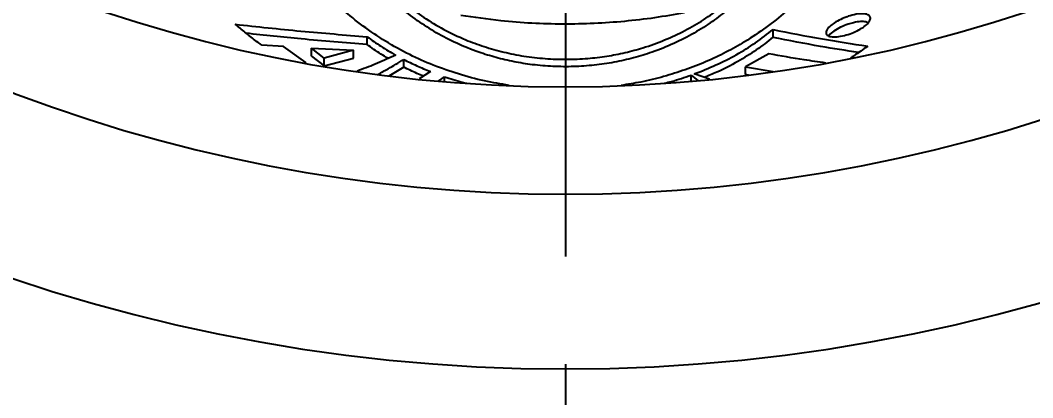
# Model space of a CAD drawing. Header units: millimetres. Extents: x 8 to 862, y 8 to 585.
# Drawn here: x 726.32 to 750.18, y 526.86 to 535.76 of the extents above; entities that cross this region are included whole.
import ezdxf

# ---------------------------------------------------------------- set-up
doc = ezdxf.new("R2010")
doc.units = ezdxf.units.MM
doc.linetypes.add('CENTERX2', pattern=[20.32, 12.7, -2.54, 2.54, -2.54])
doc.layers.add('CENTERLINE', color=4, linetype='CENTERX2')
doc.layers.add('DIMENSIONS', color=2, linetype='Continuous')
doc.layers.add('OUTLINE', color=7, linetype='Continuous', lineweight=25)
doc.styles.add('SLDTEXTSTYLE0', font='TXT', dxfattribs={"width": 0.75})
doc.dimstyles.new('SLDDIMSTYLE23', dxfattribs={"dimtxt": 3.5, "dimasz": 2, "dimexe": 0, "dimexo": 0.0625, "dimgap": 0.875, "dimtad": 1, "dimrnd": 1e-09, "dimzin": 12, "dimdsep": 46, "dimtxsty": 'SLDTEXTSTYLE0', "dimsah": 1, "dimcen": 0, "dimadec": 0, "dimazin": 3, "dimtfac": 1, "dimtofl": 0, "dimtmove": 0, "dimatfit": 3, "dimfxl": 0, "dimfrac": 2, "dimtolj": 1, "dimtzin": 12, "dimarcsym": 0})
doc.dimstyles.new('SLDDIMSTYLE9', dxfattribs={"dimtxt": 3.5, "dimasz": 2, "dimexe": 0, "dimexo": 0.0625, "dimgap": 0.875, "dimtad": 1, "dimrnd": 1e-09, "dimzin": 12, "dimdsep": 46, "dimtxsty": 'SLDTEXTSTYLE0', "dimsah": 1, "dimcen": 0, "dimadec": 0, "dimazin": 3, "dimtfac": 1, "dimtofl": 0, "dimtmove": 0, "dimatfit": 3, "dimfxl": 0, "dimfrac": 2, "dimtolj": 1, "dimtzin": 12, "dimarcsym": 0})

# ---------------------------------------------------------------- blocks, each defined once
blk = doc.blocks.new('_D_87')
at = {"layer": 'DIMENSIONS'}
blk.add_line((791.29, 545.141), (739.166, 568.209), dxfattribs=at)
blk.add_arc((739.166, 568.209), 131.85, 291.26696, 338.13735, dxfattribs=at)
blk.add_solid([(791.29, 545.141), (789.663, 546.408), (789.258, 545.493)], dxfattribs=at)
at = {"layer": 'DIMENSIONS', "insert": (761.078, 563.428), "char_height": 3.5, "attachment_point": 1, "rotation": 336.1278, "style": 'SLDTEXTSTYLE0'}
blk.add_mtext('R57', dxfattribs=at)
blk = doc.blocks.new('_D_91')
at = {"layer": 'DIMENSIONS'}
blk.add_line((713.624, 507.081), (739.166, 568.209), dxfattribs=at)
blk.add_solid([(713.624, 507.081), (714.856, 508.733), (713.934, 509.119)], dxfattribs=at)
at = {"layer": 'DIMENSIONS', "insert": (722.421, 539.794), "char_height": 3.5, "attachment_point": 1, "rotation": 67.3225, "style": 'SLDTEXTSTYLE0'}
blk.add_mtext('R66,25', dxfattribs=at)
blk = doc.blocks.new('SW_CENTERMARKSYMBOL_0')
at = {"layer": 'CENTERLINE', "color": 0}
blk.add_line((0, -5), (0, -79.679), dxfattribs=at)

msp = doc.modelspace()

# ---------------------------------------------------------------- linework, layer by layer
at = {"layer": 'OUTLINE'}
for p, q in [((744.05872, 535.35668), (744.05872, 535.54083)), ((734.49169, 535.18915), (734.49169, 535.37257)), ((732.51842, 535.14), (732.00767, 535.17339)), ((733.0449, 534.76228), (732.51842, 535.14)), ((733.18297, 535.10057), (734.17294, 535.05137)), ((733.47553, 534.86683), (733.18297, 535.10057)), ((733.18297, 534.91581), (733.18297, 535.10057)), ((734.17294, 535.05137), (733.47553, 534.86683)), ((734.17294, 534.86734), (734.17294, 535.05137)), ((733.18297, 534.91581), (733.47553, 534.68232)), ((733.47553, 534.68232), (734.17294, 534.86734)), ((733.47553, 534.68232), (733.47553, 534.86683)), ((735.35374, 534.65601), (735.35374, 534.83657)), ((743.96118, 534.96824), (743.40593, 534.65904)), ((733.01892, 534.75633), (733.0449, 534.76228)), ((733.0449, 534.74517), (733.0449, 534.76228)), ((735.35374, 534.65601), (735.00603, 534.44551)), ((735.98604, 534.55094), (735.71434, 534.37585)), ((743.40593, 534.65904), (744.06303, 534.55423)), ((743.40593, 534.47713), (743.40593, 534.65904)), ((736.17845, 534.3302), (736.31643, 534.42963)), ((736.31643, 534.3095), (736.31643, 534.42963)), ((742.12835, 534.4677), (742.28774, 534.34266)), ((742.12835, 534.31916), (742.12835, 534.4677)), ((742.56058, 534.37028), (742.20156, 534.49433)), ((743.47798, 534.46544), (743.40593, 534.47713))]:
    msp.add_line(p, q, dxfattribs=at)
for radius, start, end in [(40.67122, 180, 0), (34.01882, 180.168424, 359.831576), (36.55, 225, 315)]:
    msp.add_arc((739.16604, 568.20876), radius, start, end, dxfattribs=at)
for points, knots in [([(737.83696, 534.22499), (737.64348, 534.25714), (737.23474, 534.32505), (736.6375, 534.48772), (736.04649, 534.69475), (735.46957, 534.95129), (734.91533, 535.26086), (734.39018, 535.61967), (733.89455, 536.02106), (733.43545, 536.45958), (733.01914, 536.93335), (732.66147, 537.42181), (732.36135, 537.92255), (732.11946, 538.43213), (731.93516, 538.94664), (731.80927, 539.45963), (731.74361, 539.95297), (731.73341, 540.42361), (731.77316, 540.87071), (731.86268, 541.3059), (732.0023, 541.72603), (732.19219, 542.12849), (732.4345, 542.51078), (732.72424, 542.87509), (732.9615, 543.10103), (733.08004, 543.21391)], [0, 0, 0, 0, 0.03417366, 0.0721956, 0.11032652, 0.14836996, 0.19038397, 0.23250723, 0.2745556, 0.32132551, 0.36826258, 0.4152294, 0.46203975, 0.5094295, 0.55694903, 0.60447482, 0.65187315, 0.69535751, 0.73899697, 0.78268037, 0.82630278, 0.86977262, 0.91316578, 0.9566163, 1, 1, 1, 1]), ([(745.5233, 542.95052), (745.64007, 542.81816), (745.87401, 542.55299), (746.14283, 542.12348), (746.35287, 541.6737), (746.50041, 541.19677), (746.58401, 540.6935), (746.6017, 540.16718), (746.55296, 539.62925), (746.44305, 539.1082), (746.28096, 538.6085), (746.07609, 538.13329), (745.82044, 537.66169), (745.51422, 537.19804), (745.1665, 536.75893), (744.78106, 536.34393), (744.36257, 535.95463), (743.90025, 535.58666), (743.42748, 535.26862), (742.95304, 535.00173), (742.48653, 534.7811), (741.99533, 534.58829), (741.48066, 534.42668), (740.97548, 534.30208), (740.63613, 534.24793), (740.48153, 534.22326)], [0, 0, 0, 0, 0.050136933, 0.10044194, 0.150764039, 0.200925231, 0.25316627, 0.305567204, 0.357972158, 0.41021897, 0.455536122, 0.501030928, 0.546566531, 0.592023898, 0.637309421, 0.6789375, 0.720697856, 0.762427543, 0.804014095, 0.83750363, 0.871104602, 0.904686971, 0.938150986, 0.971824185, 1, 1, 1, 1]), ([(733.73217, 542.79166), (733.65835, 542.63082), (733.51048, 542.30861), (733.36077, 541.80995), (733.26184, 541.30229), (733.21802, 540.78716), (733.22695, 540.26474), (733.28922, 539.73589), (733.40616, 539.20289), (733.57911, 538.67033), (733.80938, 538.14237), (734.07628, 537.66339), (734.36643, 537.23243), (734.6682, 536.85021), (735.01045, 536.48319), (735.39401, 536.13866), (735.8211, 535.82263), (736.2921, 535.53888), (736.77121, 535.31041), (737.24678, 535.13484), (737.70656, 535.00483), (738.18732, 534.90864), (738.68457, 534.85129), (739.19016, 534.83295), (739.67806, 534.85362), (740.14041, 534.90979), (740.57385, 534.99379), (741.03357, 535.11711), (741.50869, 535.28864), (741.98731, 535.51252), (742.43519, 535.77313), (742.84908, 536.06898), (743.22859, 536.39607), (743.56839, 536.74343), (743.88749, 537.12724), (744.18082, 537.54412), (744.44284, 537.99164), (744.65986, 538.44608), (744.83317, 538.90403), (744.97694, 539.40778), (745.07754, 539.95598), (745.11898, 540.54557), (745.09352, 541.1289), (745.00895, 541.64371), (744.89062, 542.09164), (744.79305, 542.34642), (744.74427, 542.47381)], [0, 0, 0, 0, 0.02757417, 0.05523959, 0.08294522, 0.11062815, 0.13821734, 0.16607818, 0.19404415, 0.22202964, 0.24996452, 0.27779909, 0.29912441, 0.32050447, 0.3418646, 0.36316281, 0.38431689, 0.40551546, 0.42663873, 0.44323561, 0.4598747, 0.47645529, 0.49314355, 0.50989638, 0.52658122, 0.54152704, 0.55651954, 0.57147477, 0.59094596, 0.61049012, 0.62998868, 0.6504409, 0.67096414, 0.69151207, 0.71199802, 0.73603874, 0.76015377, 0.78430998, 0.80845504, 0.83252112, 0.86357505, 0.89471154, 0.92584735, 0.95690071, 0.97845063, 1, 1, 1, 1]), ([(745.10167, 540.42243), (745.10331, 540.3527), (745.10912, 540.10714), (745.06147, 539.67867), (744.95901, 539.13897), (744.79525, 538.59686), (744.57286, 538.05765), (744.2888, 537.52633), (743.97834, 537.06218), (743.66105, 536.66564), (743.35396, 536.33575), (743.01242, 536.02233), (742.62986, 535.72622), (742.20248, 535.45309), (741.72876, 535.20779), (741.24968, 535.0136), (740.77587, 534.86834), (740.31841, 534.76497), (739.84476, 534.69484), (739.36007, 534.66201), (738.87196, 534.66586), (738.39997, 534.70534), (737.95083, 534.77775), (737.52737, 534.87684), (737.07151, 535.01781), (736.59566, 535.21099), (736.11391, 535.46187), (735.6646, 535.75152), (735.25114, 536.0788), (734.87442, 536.43945), (734.54127, 536.8194), (734.23419, 537.23319), (733.95802, 537.67755), (733.71836, 538.15141), (733.52707, 538.63082), (733.38177, 539.11245), (733.27621, 539.63899), (733.2213, 540.07699), (733.22993, 540.3509), (733.23218, 540.42236)], [0, 0, 0, 0, 0.01432758, 0.05045739, 0.08692641, 0.12355272, 0.16020087, 0.19676626, 0.23318392, 0.25788117, 0.28263981, 0.30737616, 0.33204283, 0.35778215, 0.38357855, 0.40928159, 0.42986947, 0.45051221, 0.47108306, 0.49175055, 0.51249517, 0.53316353, 0.55229183, 0.57147698, 0.59061828, 0.61680963, 0.6430997, 0.66933018, 0.69725535, 0.72527714, 0.75333279, 0.78130428, 0.81369765, 0.84619289, 0.87874142, 0.91127233, 0.94369596, 0.98531047, 1, 1, 1, 1]), ([(741.96655, 535.9354), (741.73315, 535.89397), (741.26618, 535.81108), (740.55714, 535.729), (739.8375, 535.67805), (739.10851, 535.66293), (738.37299, 535.68458), (737.56619, 535.74525), (737.01048, 535.82865), (736.69642, 535.87578)], [0, 0, 0, 0, 0.13465572, 0.26941245, 0.40406399, 0.54263773, 0.68132585, 0.81990028, 1, 1, 1, 1]), ([(745.83078, 535.85326), (745.89398, 535.87163), (746.0204, 535.90836), (746.18514, 535.92054), (746.30389, 535.89748), (746.36017, 535.84127), (746.3524, 535.76427), (746.28988, 535.67789), (746.18299, 535.59022), (746.04024, 535.50745), (745.87131, 535.43639), (745.69095, 535.3853), (745.52088, 535.36269), (745.38703, 535.37427), (745.31101, 535.41916), (745.30062, 535.489), (745.3488, 535.57212), (745.44346, 535.65944), (745.57506, 535.74449), (745.71068, 535.81038), (745.79814, 535.84161), (745.83078, 535.85326)], [0, 0, 0, 0, 0.05979796, 0.11960789, 0.17861726, 0.23415725, 0.28565493, 0.33454736, 0.38302832, 0.43306963, 0.48601187, 0.54229407, 0.60115157, 0.66053096, 0.71774316, 0.77098855, 0.82058484, 0.86857357, 0.91743768, 0.96918004, 1, 1, 1, 1]), ([(731.38399, 535.66603), (731.89945, 535.61014), (732.93049, 535.49833), (733.97125, 535.4145), (734.49169, 535.37257)], [0, 0, 0, 0, 0.49993783, 1, 1, 1, 1]), ([(732.00767, 535.17339), (731.95356, 535.21316), (731.81826, 535.31261), (731.60895, 535.47614), (731.459, 535.60271), (731.38399, 535.66603)], [0, 0, 0, 0, 0.24984577, 0.62474946, 1, 1, 1, 1]), ([(742.20156, 534.49433), (742.3741, 534.5624), (742.71919, 534.69856), (743.20151, 534.94677), (743.65606, 535.22586), (743.92449, 535.43584), (744.05872, 535.54083)], [0, 0, 0, 0, 0.24518383, 0.49037122, 0.745181, 1, 1, 1, 1]), ([(744.05872, 535.54083), (744.43242, 535.46714), (745.17998, 535.31973), (745.92054, 535.20604), (746.2909, 535.14918)], [0, 0, 0, 0, 0.49990089, 1, 1, 1, 1]), ([(745.83078, 535.66741), (745.77001, 535.64474), (745.64832, 535.59937), (745.49081, 535.50698), (745.39326, 535.43504), (745.37021, 535.40119), (745.36738, 535.39704)], [0, 0, 0, 0, 0.324845519, 0.650393059, 0.957113896, 1, 1, 1, 1]), ([(746.29737, 535.69827), (746.28165, 535.70675), (746.24048, 535.72894), (746.12109, 535.73177), (745.97507, 535.71129), (745.87276, 535.68017), (745.83078, 535.66741)], [0, 0, 0, 0, 0.18017394, 0.47187774, 0.78330118, 1, 1, 1, 1]), ([(734.49169, 535.18915), (734.23106, 535.20833), (733.70978, 535.2467), (732.75967, 535.335), (732.07156, 535.40772), (731.64133, 535.45318)], [0, 0, 0, 0, 0.27258845, 0.54518974, 1, 1, 1, 1]), ([(734.49169, 535.37257), (734.5977, 535.29604), (734.81031, 535.14256), (735.04767, 535.00539), (735.16668, 534.93662)], [0, 0, 0, 0, 0.49860494, 1, 1, 1, 1]), ([(744.05872, 535.35668), (743.92977, 535.25588), (743.67187, 535.05429), (743.22479, 534.77978), (742.81402, 534.56302), (742.53651, 534.45232), (742.43748, 534.41281)], [0, 0, 0, 0, 0.27659986, 0.55319285, 0.84055852, 1, 1, 1, 1]), ([(746.07283, 534.9989), (745.77515, 535.04497), (745.10705, 535.14839), (744.43263, 535.28239), (744.05872, 535.35668)], [0, 0, 0, 0, 0.44558082, 1, 1, 1, 1]), ([(734.99169, 534.85992), (734.93303, 534.89405), (734.75606, 534.99704), (734.59762, 535.11217), (734.49169, 535.18915)], [0, 0, 0, 0, 0.33140535, 1, 1, 1, 1]), ([(746.2909, 535.14918), (746.18273, 535.07269), (746.04862, 534.97786), (745.9078, 534.88735), (745.88056, 534.86985)], [0, 0, 0, 0, 0.80657067, 1, 1, 1, 1]), ([(735.16668, 534.93662), (735.02325, 534.87284), (734.73638, 534.74528), (734.42928, 534.62054), (734.26663, 534.56551), (734.24514, 534.55825)], [0, 0, 0, 0, 0.4646328, 0.92927495, 1, 1, 1, 1]), ([(734.74554, 534.48376), (734.82608, 534.52691), (735.02778, 534.63498), (735.23142, 534.76092), (735.35374, 534.83657)], [0, 0, 0, 0, 0.39934803, 1, 1, 1, 1]), ([(735.35374, 534.83657), (735.4556, 534.78583), (735.65971, 534.68417), (735.87713, 534.59541), (735.98604, 534.55094)], [0, 0, 0, 0, 0.49906207, 1, 1, 1, 1]), ([(745.29998, 534.75196), (745.13072, 534.77631), (744.6862, 534.84025), (744.23844, 534.91929), (743.96118, 534.96824)], [0, 0, 0, 0, 0.38077236, 1, 1, 1, 1]), ([(735.81775, 534.44249), (735.76611, 534.46373), (735.60594, 534.5296), (735.4556, 534.60496), (735.35374, 534.65601)], [0, 0, 0, 0, 0.32244181, 1, 1, 1, 1]), ([(736.31643, 534.42963), (736.45338, 534.38376), (736.62475, 534.32637), (736.80458, 534.28206), (736.8407, 534.27316)], [0, 0, 0, 0, 0.79913878, 1, 1, 1, 1]), ([(741.49881, 534.27534), (741.55457, 534.28923), (741.77118, 534.34318), (741.97615, 534.41464), (742.12835, 534.4677)], [0, 0, 0, 0, 0.25744514, 1, 1, 1, 1])]:
    msp.add_open_spline(points, degree=3, knots=knots, dxfattribs=at)

# ---------------------------------------------------------------- block references
at = {"layer": 'CENTERLINE'}
msp.add_blockref('SW_CENTERMARKSYMBOL_0', (739.16604, 568.20876), dxfattribs=at)

# ---------------------------------------------------------------- dimensions: what is measured, and where the dimension line sits
at = {"layer": 'DIMENSIONS'}
for mpoint, dimstyle, picture, middle in [((713.62376, 507.08059), 'SLDDIMSTYLE9', '_D_91', (729.30075, 544.59898)), ((791.28972, 545.14098), 'SLDDIMSTYLE23', '_D_87', (763.05269, 557.63754))]:
    dim = msp.add_radius_dim(center=(739.16604, 568.20876), mpoint=mpoint, dimstyle=dimstyle, dxfattribs=at)
    dim.commit()
    dim.dimension.update_dxf_attribs({"geometry": picture, "text_midpoint": middle, "dimtype": 164})

doc.saveas('drawing.dxf')
